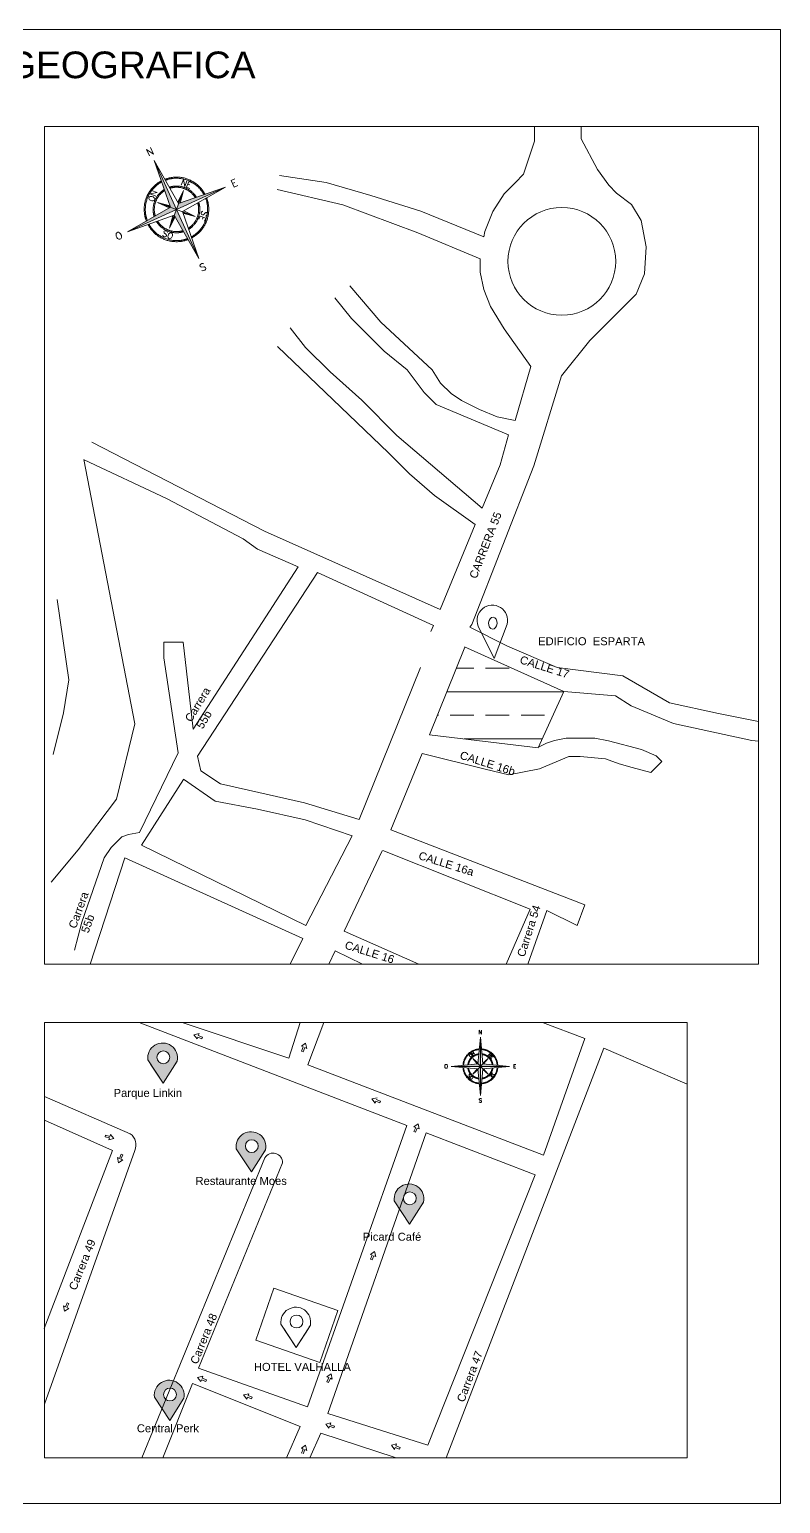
# Model space of a CAD drawing. Header units: millimetres. Extents: x 168 to 394, y 129 to 255.
# Drawn here: x 225.76 to 242.65, y 221.93 to 255.09 of the extents above; entities that cross this region are included whole.
import ezdxf
from ezdxf.enums import TextEntityAlignment as Align

# ---------------------------------------------------------------- set-up
doc = ezdxf.new("R2010")
doc.units = ezdxf.units.MM
for name, color, linetype, lineweight in [('Cartografia', 251, 'Continuous', 13), ('Esquemas', 7, 'Continuous', 13), ('Localizacion', 1, 'Continuous', 13), ('Norte', 6, 'Continuous', 13), ('textos', 7, 'Continuous', 13)]:
    doc.layers.add(name, color=color, linetype=linetype, lineweight=lineweight)
doc.styles.add('0..18', font='', dxfattribs={"height": 0.18})
doc.styles.add('0.6', font='', dxfattribs={"height": 0.6})
doc.styles.add('Arial (bold italic)', font='romans.shx')
doc.styles.add('Arial (italic)', font='romans.shx')
doc.styles.get('0..18').set_extended_font_data('@Arial Unicode MS')
doc.styles.get('0.6').set_extended_font_data('@Arial Unicode MS')

# ---------------------------------------------------------------- blocks, each defined once
blk = doc.blocks.new('NORTE')
at = {"layer": 'Norte'}
for p, q in [((0, 5.6), (-0.46, 0.46)), ((0, -5.6), (0, 5.6)), ((0.46, 0.46), (0, 5.6)), ((-5.6, 0), (-0.46, 0.46)), ((1.48, 1.48), (-1.48, -1.48)), ((-1.48, 1.48), (1.48, -1.48)), ((-0.62, 0.45), (-1.48, 1.48)), ((-1.48, 1.48), (-0.45, 0.62)), ((1.48, 1.48), (0.45, 0.62)), ((5.6, 0), (0.46, 0.46)), ((0.62, 0.45), (1.48, 1.48)), ((-5.6, 0), (5.6, 0)), ((-0.46, -0.46), (-5.6, 0)), ((-0.62, -0.45), (-1.48, -1.48)), ((-1.48, -1.48), (-0.45, -0.62)), ((0, -5.6), (-0.46, -0.46)), ((0.46, -0.46), (0, -5.6)), ((1.48, -1.48), (0.45, -0.62)), ((0.46, -0.46), (5.6, 0)), ((0.62, -0.45), (1.48, -1.48))]:
    blk.add_line(p, q, dxfattribs=at)
for points in [[(-0.2, 3.35), (-1.03, 3.3), (-2.45, 2.45), (-3.3, 1.03), (-3.35, 0.2)], [(-0.2, 3.24), (-0.99, 3.19), (-2.36, 2.36), (-3.19, 0.99), (-3.24, 0.2)], [(3.35, 0.2), (3.3, 1.03), (2.45, 2.45), (1.03, 3.3), (0.2, 3.35)], [(3.24, 0.2), (3.19, 0.99), (2.36, 2.36), (0.99, 3.19), (0.2, 3.24)], [(-0.31, 2.41), (-0.85, 2.34), (-1.76, 1.76), (-2.34, 0.85), (-2.41, 0.31)], [(-0.3, 2.29), (-0.81, 2.22), (-1.67, 1.67), (-2.22, 0.81), (-2.29, 0.3)], [(2.29, 0.3), (2.22, 0.81), (1.67, 1.67), (0.81, 2.22), (0.3, 2.29)], [(2.41, 0.31), (2.34, 0.85), (1.76, 1.76), (0.85, 2.34), (0.31, 2.41)], [(-3.35, -0.2), (-3.3, -1.03), (-2.45, -2.45), (-1.03, -3.3), (-0.2, -3.35)], [(-3.24, -0.2), (-3.19, -0.99), (-2.36, -2.36), (-0.99, -3.19), (-0.2, -3.24)], [(-2.41, -0.31), (-2.34, -0.85), (-1.76, -1.76), (-0.85, -2.34), (-0.31, -2.41)], [(-2.29, -0.3), (-2.22, -0.81), (-1.67, -1.67), (-0.81, -2.22), (-0.3, -2.29)], [(0.2, -3.24), (0.99, -3.19), (2.36, -2.36), (3.19, -0.99), (3.24, -0.2)], [(0.2, -3.35), (1.03, -3.3), (2.45, -2.45), (3.3, -1.03), (3.35, -0.2)], [(0.3, -2.29), (0.81, -2.22), (1.67, -1.67), (2.22, -0.81), (2.29, -0.3)], [(0.31, -2.41), (0.85, -2.34), (1.76, -1.76), (2.34, -0.85), (2.41, -0.31)]]:
    blk.add_open_spline(points, degree=2, dxfattribs=at)
for points in [[(0, 0), (-0.46, 0.46), (0, 0), (0, 5.6)], [(-5.6, 0), (0, 0), (-5.6, 0), (-0.46, 0.46)], [(-0.46, 0.46), (-0.45, 0.62), (-0.46, 0.46), (-1.48, 1.48)], [(0, 0), (0.46, 0.46), (0, 0), (5.6, 0)], [(0.46, 0.46), (0.45, 0.62), (0.46, 0.46), (1.48, 1.48)], [(-0.46, -0.46), (-0.45, -0.62), (-0.46, -0.46), (-1.48, -1.48)], [(0, 0), (-0.46, -0.46), (0, 0), (0, -5.6)], [(0.46, -0.46), (0.45, -0.62), (0.46, -0.46), (1.48, -1.48)]]:
    blk.add_solid(points, dxfattribs=at)
for s, style, p in [('N', 'Arial (bold italic)', (0, 6.6)), ('O', 'Arial (italic)', (-6.6, 0)), ('E', 'Arial (italic)', (6.6, 0)), ('S', 'Arial (italic)', (0, -6.6))]:
    blk.add_text(s, height=0.75, dxfattribs=dict(at, style=style)).set_placement(p, align=Align.MIDDLE_CENTER)
at = {"layer": 'Norte', "style": 'Arial (italic)'}
for s, rotation, p in [('NO', 225, (-1.47, 2.94)), ('NE', 315, (1.43, 2.16)), ('SO', 315, (-2.54, -1.85)), ('SE', 225, (2.41, -1.19))]:
    blk.add_text(s, height=0.627, rotation=rotation, dxfattribs=at).set_placement(p)

msp = doc.modelspace()

# ---------------------------------------------------------------- hatches: boundary and pattern name
at = {"layer": 'Localizacion'}
h = msp.add_hatch(dxfattribs=at)
h.set_pattern_fill('BRASS', color=256, scale=0.16687)
h.set_pattern_definition([(0, (-317.9036, 10.2512), (0, 1.0596264), []), (0, (-317.9036, 10.7811), (0, 1.0596264), [0.5298132, -0.2649066])])
h.paths.add_polyline_path([(237.19983, 238.93223), (237.77211, 240.19381), (235.54565, 241.19682), (234.75367, 239.22414)])
h = msp.add_hatch(color=256, dxfattribs=at)
h.dxf.hatch_style = 1
h.paths.add_polyline_path([(229.08013, 231.88349, 1.18983211), (228.41983, 231.90907), (228.76226, 231.38636)])
h.paths.add_polyline_path([(228.62466, 231.96768, -1), (228.91361, 231.96768, -1)], flags=16)
h = msp.add_hatch(color=256, dxfattribs=at)
h.dxf.hatch_style = 1
h.paths.add_polyline_path([(231.06787, 229.88659, 1.18983211), (230.40757, 229.91217), (230.74999, 229.38946)])
h.paths.add_polyline_path([(230.90135, 229.97078, 1), (230.6124, 229.97078, 1)], flags=16)
h = msp.add_hatch(color=256, dxfattribs=at)
h.dxf.hatch_style = 1
h.paths.add_polyline_path([(234.62203, 228.71278, 1.18983211), (233.96173, 228.73836), (234.30416, 228.21565)])
h.paths.add_polyline_path([(234.45551, 228.79696, 1), (234.16656, 228.79696, 1)], flags=16)
h = msp.add_hatch(color=256, dxfattribs=at)
h.dxf.hatch_style = 1
h.paths.add_polyline_path([(229.22819, 224.29834, 1.18983211), (228.56789, 224.32392), (228.91031, 223.80121)])
h.paths.add_polyline_path([(229.06167, 224.38253, 1), (228.77272, 224.38253, 1)], flags=16)

# ---------------------------------------------------------------- linework, layer by layer
at = {"layer": 'Cartografia'}
for p, q in [((228.22098, 232.7542), (234.24434, 230.43605)), ((229.18947, 232.7542), (231.59058, 231.94609)), ((229.45443, 232.473), (229.57144, 232.50185)), ((229.52666, 232.37995), (229.45443, 232.473)), ((229.57144, 232.50185), (229.55389, 232.45837)), ((229.55389, 232.45837), (229.65017, 232.42251)), ((231.59058, 231.94609), (231.84811, 232.7542)), ((232.38037, 232.7542), (232.01982, 231.80129)), ((238.24515, 232.39217), (237.29218, 232.7542)), ((229.54138, 232.423), (229.52666, 232.37995)), ((229.63573, 232.385), (229.54138, 232.423)), ((229.65017, 232.42251), (229.63573, 232.385)), ((231.87214, 232.21737), (231.96802, 232.2858)), ((231.91455, 232.20093), (231.87214, 232.21737)), ((231.8728, 232.10819), (231.91455, 232.20093)), ((231.90969, 232.09224), (231.8728, 232.10819)), ((231.9494, 232.187), (231.90969, 232.09224)), ((231.99214, 232.16772), (231.9494, 232.187)), ((231.96802, 232.2858), (231.99214, 232.16772)), ((238.67347, 232.17706), (235.12822, 222.95993)), ((237.32032, 229.76439), (238.24515, 232.39217)), ((240.54505, 231.36622), (238.67347, 232.17706)), ((232.01982, 231.80129), (237.32032, 229.76439)), ((226.09826, 231.08908), (228.02507, 230.24886)), ((233.45663, 231.03112), (233.57364, 231.05997)), ((233.52886, 230.93807), (233.45663, 231.03112)), ((233.54358, 230.98111), (233.52886, 230.93807)), ((233.63793, 230.94312), (233.54358, 230.98111)), ((233.55609, 231.01648), (233.65237, 230.98062)), ((233.65237, 230.98062), (233.63793, 230.94312)), ((226.09637, 230.55332), (227.62312, 229.87142)), ((234.40039, 230.40603), (234.49626, 230.47446)), ((234.49626, 230.47446), (234.52039, 230.35638)), ((227.45829, 230.18172), (227.47005, 230.22016)), ((227.55687, 230.15277), (227.45829, 230.18172)), ((227.47005, 230.22016), (227.56685, 230.18894)), ((227.54245, 230.10815), (227.55687, 230.15277)), ((227.65712, 230.14522), (227.54245, 230.10815)), ((227.56685, 230.18894), (227.57848, 230.23292)), ((227.57848, 230.23292), (227.65712, 230.14522)), ((234.24434, 230.43605), (232.01212, 224.10829)), ((232.46898, 223.95378), (234.67505, 230.27093)), ((234.4428, 230.38959), (234.40039, 230.40603)), ((234.40105, 230.29685), (234.4428, 230.38959)), ((234.43794, 230.2809), (234.40105, 230.29685)), ((234.47765, 230.37566), (234.43794, 230.2809)), ((234.52039, 230.35638), (234.47765, 230.37566)), ((234.67505, 230.27093), (237.12912, 229.32355)), ((227.62312, 229.87142), (226.09011, 225.86756)), ((228.12418, 229.8709), (226.09293, 224.1627)), ((227.77939, 229.69405), (227.82191, 229.78757)), ((227.82191, 229.78757), (227.85831, 229.77053)), ((227.75782, 229.59585), (227.73724, 229.7146)), ((227.73724, 229.7146), (227.77939, 229.69405)), ((227.8557, 229.66138), (227.75782, 229.59585)), ((227.85831, 229.77053), (227.8138, 229.67908)), ((227.8138, 229.67908), (227.8557, 229.66138)), ((231.05233, 229.70808), (228.28525, 222.95999)), ((229.56075, 224.97305), (231.45015, 229.59247)), ((237.12912, 229.32355), (234.71446, 223.2415)), ((233.42429, 227.5343), (233.52017, 227.60273)), ((233.46671, 227.51786), (233.42429, 227.5343)), ((233.42495, 227.42511), (233.46671, 227.51786)), ((233.50155, 227.50393), (233.46185, 227.40917)), ((233.54429, 227.48465), (233.50155, 227.50393)), ((233.52017, 227.60273), (233.54429, 227.48465)), ((233.46185, 227.40917), (233.42495, 227.42511)), ((226.54433, 226.25577), (226.52376, 226.37451)), ((226.52376, 226.37451), (226.5659, 226.35396)), ((226.64222, 226.3213), (226.54433, 226.25577)), ((226.5659, 226.35396), (226.60842, 226.44749)), ((226.64483, 226.43045), (226.60031, 226.33899)), ((226.60031, 226.33899), (226.64222, 226.3213)), ((226.60842, 226.44749), (226.64483, 226.43045)), ((232.01212, 224.10829), (229.56075, 224.97305)), ((232.44733, 224.78077), (232.54321, 224.8492)), ((232.54321, 224.8492), (232.56733, 224.73113)), ((228.75913, 222.95999), (229.42642, 224.62774)), ((229.42642, 224.62774), (231.84394, 223.66047)), ((229.53949, 224.76514), (229.6565, 224.79399)), ((229.61172, 224.67209), (229.53949, 224.76514)), ((229.62644, 224.71514), (229.61172, 224.67209)), ((229.72079, 224.67714), (229.62644, 224.71514)), ((229.6565, 224.79399), (229.63896, 224.75051)), ((229.63896, 224.75051), (229.73523, 224.71465)), ((229.73523, 224.71465), (229.72079, 224.67714)), ((232.48974, 224.76434), (232.44733, 224.78077)), ((232.44799, 224.67159), (232.48974, 224.76434)), ((232.48488, 224.65565), (232.44799, 224.67159)), ((232.52459, 224.75041), (232.48488, 224.65565)), ((232.56733, 224.73113), (232.52459, 224.75041)), ((230.57287, 224.37194), (230.68988, 224.40079)), ((230.6451, 224.2789), (230.57287, 224.37194)), ((230.65981, 224.32194), (230.6451, 224.2789)), ((230.75416, 224.28394), (230.65981, 224.32194)), ((230.68988, 224.40079), (230.67233, 224.35731)), ((230.67233, 224.35731), (230.76861, 224.32145)), ((230.76861, 224.32145), (230.75416, 224.28394)), ((234.71446, 223.2415), (232.46898, 223.95378)), ((231.84394, 223.66047), (231.53549, 222.95999)), ((232.0625, 222.95999), (232.30877, 223.51206)), ((232.30877, 223.51206), (233.98078, 222.96294)), ((232.42037, 223.71789), (232.53739, 223.74674)), ((232.4926, 223.62485), (232.42037, 223.71789)), ((232.50732, 223.66789), (232.4926, 223.62485)), ((232.60167, 223.62989), (232.50732, 223.66789)), ((232.53739, 223.74674), (232.51984, 223.70326)), ((232.51984, 223.70326), (232.61612, 223.6674)), ((232.61612, 223.6674), (232.60167, 223.62989)), ((231.87214, 223.17369), (231.96802, 223.24212)), ((231.91455, 223.15725), (231.87214, 223.17369)), ((231.8728, 223.0645), (231.91455, 223.15725)), ((231.9494, 223.14332), (231.90969, 223.04856)), ((231.99214, 223.12404), (231.9494, 223.14332)), ((231.96802, 223.24212), (231.99214, 223.12404)), ((233.89717, 223.24167), (234.01419, 223.27052)), ((233.9694, 223.14862), (233.89717, 223.24167)), ((233.98412, 223.19166), (233.9694, 223.14862)), ((234.07847, 223.15367), (233.98412, 223.19166)), ((234.01419, 223.27052), (233.99664, 223.22704)), ((233.99664, 223.22704), (234.09292, 223.19118)), ((234.09292, 223.19118), (234.07847, 223.15367))]:
    msp.add_line(p, q, dxfattribs=at)
for points in [[(231.38337, 251.80583), (232.42984, 251.6484), (233.4313, 251.35604), (234.55507, 251.00383), (235.97768, 250.42577), (235.99828, 250.54591), (236.18089, 250.99329), (236.43418, 251.39359), (236.6815, 251.6409), (236.86994, 251.82934), (237.11678, 252.57657), (237.11678, 252.90748)], [(242.15579, 239.52386), (241.25136, 239.70158), (240.148, 239.94298), (239.10311, 240.54801), (237.62195, 240.73464), (236.50787, 241.2173), (235.66427, 241.64203), (235.7038, 241.70049), (237.10311, 245.2741), (237.71888, 247.29413), (238.35747, 248.08878), (239.40249, 249.1338), (239.5873, 249.59363), (239.62962, 250.19631), (239.5111, 250.79344), (239.29789, 251.14779), (238.95943, 251.40707), (238.78454, 251.58196), (238.53124, 251.93516), (238.1671, 252.62621), (238.1671, 252.90748)], [(232.96297, 249.31734), (233.65962, 248.50297), (234.81027, 247.42852), (235.00042, 247.13418), (235.23794, 246.89666), (235.47553, 246.74471), (235.87944, 246.54051), (236.27385, 246.37431), (236.67776, 246.28883), (237.0294, 247.50925), (236.43102, 248.35725), (236.12752, 248.85403), (235.97437, 249.23666), (235.8919, 249.62518), (235.8919, 249.9254), (234.48848, 250.5158), (232.80117, 251.14238), (231.3271, 251.49097)], [(232.62308, 249.04777), (232.99658, 248.58727), (233.32146, 248.26239), (233.7312, 247.85264), (234.24805, 247.42874), (234.63125, 246.92461), (234.90146, 246.6544), (236.52795, 245.97242), (236.34356, 245.29273), (235.93611, 244.32325), (234.02134, 245.95778), (233.23039, 246.74873), (232.51706, 247.38296), (231.96291, 247.93711), (231.6184, 248.37375)], [(231.3372, 247.95841), (233.82919, 245.56617), (234.30467, 245.09069), (234.86981, 244.60503), (235.7843, 243.95376), (234.99598, 242.03881), (231.04431, 243.80326), (227.15861, 245.80523)], [(226.24679, 235.90821), (226.85265, 236.63432), (227.71753, 237.77214), (228.1239, 239.47174), (226.98308, 245.41343)], [(226.98928, 245.40979), (228.83961, 244.53929), (230.56377, 243.63276), (230.88612, 243.39599), (231.80133, 243.00239), (229.43514, 239.35055), (229.21133, 241.30907), (228.77581, 241.30907), (228.77581, 240.95064), (229.09878, 238.81469), (228.2294, 237.02716), (227.98731, 236.98209), (227.83799, 236.92563), (227.59794, 236.68558), (227.43443, 236.45378), (226.93754, 235.01015), (226.77229, 234.38056)], [(232.23858, 242.87649), (229.53971, 238.74166), (229.61483, 238.41011), (230.05302, 238.12235), (231.9435, 237.69071), (233.17043, 237.31538), (234.55335, 240.73826)], [(232.23846, 242.87631), (234.84633, 241.67891)], [(226.37671, 242.26764), (226.64454, 240.46054), (226.51895, 239.71284), (226.29061, 238.77838)], [(234.84633, 241.67891), (234.78639, 241.54215)], [(237.77211, 240.19381), (238.93755, 240.10214), (239.28627, 239.87418), (240.24158, 239.47603), (241.99967, 239.0938), (242.15579, 239.07635)], [(237.20255, 238.94348), (237.38551, 239.03489), (237.56495, 239.09115), (237.82884, 239.14389), (238.12087, 239.14389), (238.47272, 239.14389), (238.77882, 239.08412), (239.52073, 238.89451), (239.85374, 238.74582), (239.9777, 238.62186), (239.73338, 238.37754), (239.31172, 238.48738), (239.02122, 238.57234), (238.70946, 238.67855), (238.14264, 238.7352), (237.88757, 238.7352), (237.22708, 238.45941), (236.53803, 238.32351), (236.0031, 238.45035), (234.58873, 238.80371), (233.88057, 237.08153), (238.24634, 235.40017), (238.07229, 234.93635), (237.39059, 235.26972), (236.96428, 234.06214)], [(229.22283, 238.22168), (229.9361, 237.73125), (230.88718, 237.54926), (231.95966, 237.30659), (233.01192, 236.95271), (231.96978, 234.9305), (228.27678, 236.74037), (229.21774, 238.21658)], [(231.62175, 234.06214), (231.90504, 234.64324), (227.90542, 236.45617), (227.12544, 234.06214)], [(234.51072, 234.06214), (232.83249, 234.80231), (233.68687, 236.612)], [(233.70544, 236.62128), (237.0208, 235.30346), (236.47589, 234.06214)], [(232.63211, 234.36223), (232.48681, 234.06214)], [(233.24342, 234.06214), (232.63211, 234.36223)]]:
    msp.add_lwpolyline(points, dxfattribs=at)
msp.add_circle((237.72971, 249.87172), 1.21193, dxfattribs=at)
for centre, radius, start, end in [((227.84605, 229.99995), 0.3066, 335.110056, 54.276993), ((231.2367, 229.60025), 0.21359, 357.914165, 149.678344)]:
    msp.add_arc(centre, radius, start, end, dxfattribs=at)
at = {"layer": 'Esquemas'}
for points in [[(209.40233, 255.0873), (242.64774, 255.0873), (242.64774, 221.93094), (209.40233, 221.93094)], [(226.09901, 234.06214), (242.15579, 234.06214), (242.15579, 252.90748), (226.09901, 252.90748)], [(226.09901, 232.7542), (240.54505, 232.7542), (240.54505, 222.95999), (226.09901, 222.95999)]]:
    msp.add_lwpolyline(points, close=True, dxfattribs=at)
at = {"layer": 'Localizacion'}
for p, q in [((235.54075, 241.19903), (237.77211, 240.19381)), ((228.41983, 231.90907), (228.76226, 231.38636)), ((228.76226, 231.38636), (228.48061, 231.81418)), ((228.76172, 231.38636), (229.07959, 231.88349)), ((229.0364, 231.81418), (229.03852, 231.81951)), ((229.03852, 231.81951), (229.0439, 231.82912)), ((229.0439, 231.82912), (229.05455, 231.84509)), ((229.05455, 231.84509), (229.06737, 231.86535)), ((230.40757, 229.91217), (230.74999, 229.38946)), ((230.74999, 229.38946), (231.06787, 229.88659)), ((231.02414, 229.81728), (231.02626, 229.8226)), ((231.02626, 229.8226), (231.03164, 229.83222)), ((231.03164, 229.83222), (231.04228, 229.84819)), ((231.04228, 229.84819), (231.05511, 229.86845)), ((233.96173, 228.73836), (234.30416, 228.21565)), ((234.30416, 228.21565), (234.62203, 228.71278)), ((234.5783, 228.64347), (234.58042, 228.64879)), ((234.58042, 228.64879), (234.5858, 228.65841)), ((234.5858, 228.65841), (234.59645, 228.67437)), ((234.59645, 228.67437), (234.60927, 228.69463)), ((230.84572, 225.60264), (231.25094, 226.77464)), ((231.25048, 226.77331), (232.69326, 226.27447)), ((232.69326, 226.27447), (232.28805, 225.10247)), ((231.41377, 225.96638), (231.7562, 225.44367)), ((231.7562, 225.44367), (231.47455, 225.87149)), ((231.7562, 225.44367), (232.07407, 225.94079)), ((232.03034, 225.87149), (231.7562, 225.44367)), ((232.03034, 225.87149), (232.03246, 225.87681)), ((232.03246, 225.87681), (232.03784, 225.88642)), ((232.03784, 225.88642), (232.04849, 225.90239)), ((232.04849, 225.90239), (232.06131, 225.92265)), ((232.28805, 225.10247), (230.84572, 225.60264)), ((228.56789, 224.32392), (228.91031, 223.80121)), ((228.91031, 223.80121), (229.22819, 224.29834)), ((229.18446, 224.22903), (229.18658, 224.23436)), ((229.18658, 224.23436), (229.19196, 224.24397)), ((229.19196, 224.24397), (229.2026, 224.25994)), ((229.2026, 224.25994), (229.21543, 224.2802))]:
    msp.add_line(p, q, dxfattribs=at)
for points in [[(236.49945, 241.71113), (236.20981, 240.94049), (235.8461, 241.6688)], [(235.54466, 241.19438), (234.75367, 239.22414), (237.19983, 238.93223), (237.77211, 240.19381)]]:
    msp.add_lwpolyline(points, dxfattribs=at)
for centre in [(228.76914, 231.96768), (230.75687, 229.97078), (234.31103, 228.79696), (231.76308, 226.02498), (228.91719, 224.38253)]:
    msp.add_circle(centre, 0.14447, dxfattribs=at)
for centre, radius, start, end in [((236.16601, 241.79438), 0.34368, 345.981528, 201.432612), ((228.75222, 231.95396), 0.3354, 347.87234, 187.690217), ((230.73995, 229.95705), 0.3354, 347.87234, 187.690217), ((234.29411, 228.78324), 0.3354, 347.87234, 187.690217), ((231.74616, 226.01126), 0.3354, 347.87234, 187.690217), ((228.90027, 224.36881), 0.3354, 347.87234, 187.690217)]:
    msp.add_arc(centre, radius, start, end, dxfattribs=at)
msp.add_ellipse((236.17776, 241.73339), major_axis=(-0.00863, -0.13295), ratio=0.71871918, dxfattribs=at)

# ---------------------------------------------------------------- block references
at = {"layer": 'Norte', "xscale": 0.2162117420450169, "yscale": 0.2162117420450169, "zscale": 0.2162117420450169, "rotation": 24.55987205652128}
msp.add_blockref('NORTE', (229.06339, 251.03988), dxfattribs=at)
at = {"layer": 'Norte', "xscale": 0.1166584784813153, "yscale": 0.1166584784813153, "zscale": 0.1166584784813153}
msp.add_blockref('NORTE', (235.89791, 231.7648), dxfattribs=at)

# ---------------------------------------------------------------- texts
at = {"layer": 'textos', "lineweight": 0, "style": '0..18'}
for s, p in [('Parque Linkin', (227.65046, 231.07649)), ('Restaurante Moes', (229.49163, 229.09755)), ('Picard Café', (233.25522, 227.84194)), ('Central Perk', (228.17226, 223.53313))]:
    msp.add_text(s, height=0.18, dxfattribs=at).set_placement(p)
for s, rotation, p in [('Carrera 49', 68.176514, (226.8036, 226.71213)), ('Carrera 48', 67.842795, (229.53244, 225.04853)), ('Carrera 47', 69.310576, (235.53036, 224.19413))]:
    msp.add_text(s, height=0.18, rotation=rotation, dxfattribs=at).set_placement(p)
at = {"layer": 'textos', "insert": (226.30647, 254.59162), "char_height": 0.6, "attachment_point": 2, "style": '0.6'}
msp.add_mtext_dynamic_manual_height_columns('\\pxqj;EJEMPLO DIAGRAMA UBICACIÓN GEOGRAFICA', width=29.5828406, gutter_width=0.5, heights=[0], dxfattribs=at)
at = {"layer": 'textos', "color": 7, "char_height": 0.18, "attachment_point": 7, "style": '0..18'}
for s, insert, rotation in [('CARRERA 55', (235.81184, 242.71658), 68.772039), ('CALLE 17\\P ', (236.67748, 240.54714), 342.501258)]:
    msp.add_mtext(s, dxfattribs=dict(at, insert=insert, rotation=rotation))
at = {"layer": 'textos', "color": 7, "insert": (237.19624, 241.23381), "char_height": 0.18, "attachment_point": 7, "style": '0..18'}
msp.add_mtext('EDIFICIO  ESPARTA ', dxfattribs=at)
at = {"layer": 'textos', "color": 7, "char_height": 0.18, "attachment_point": 7, "style": '0..18'}
for s, insert, width, rotation in [('Carrera 55b\\P ', (229.90956, 239.18078), 1.1601552, 58.726911), ('CALLE 16b', (235.41938, 238.68681), 1.2452434, 342.501258), ('CALLE 16a', (234.48984, 236.42818), 1.2452434, 342.501258), ('Carrera 55b\\P ', (227.36591, 234.64264), 1.1601552, 70.029726), ('Carrera 54 ', (236.89166, 234.20918), 1.1601552, 72.318263), ('CALLE 16', (232.83232, 234.41599), 1.2452434, 342.501258)]:
    msp.add_mtext(s, dxfattribs=dict(at, insert=insert, width=width, rotation=rotation))
at = {"layer": 'textos', "insert": (230.80562, 225.09379), "char_height": 0.18, "width": 3.5032924, "attachment_point": 1, "style": '0..18'}
msp.add_mtext('HOTEL VALHALLA', dxfattribs=at)

doc.saveas('drawing.dxf')
